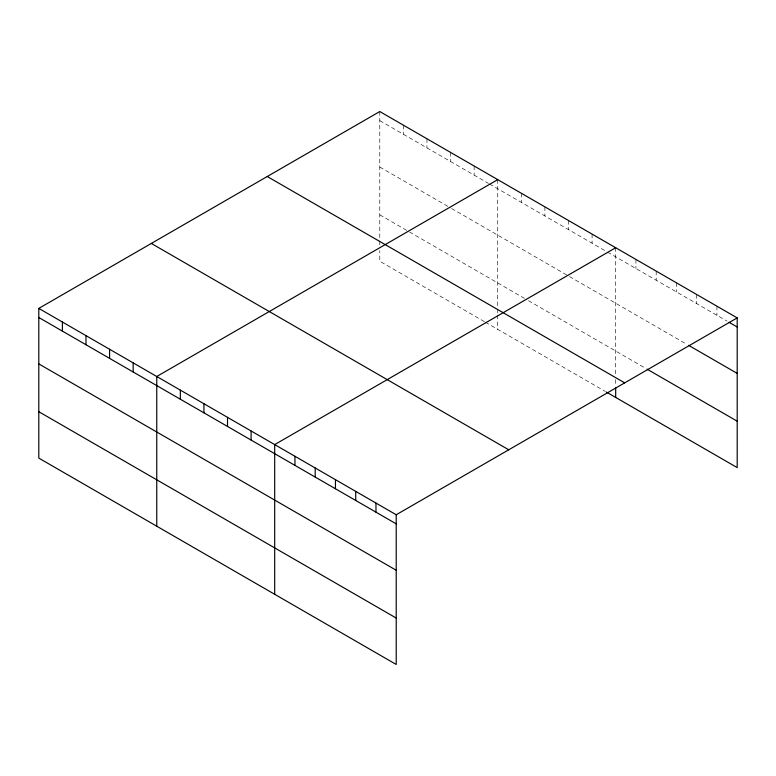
<?xml version="1.0" encoding="UTF-8"?>
<svg xmlns="http://www.w3.org/2000/svg" width="776" height="776" viewBox="0 0 776 776"><rect width="100%" height="100%" fill="white"/><g stroke="black" fill="none" stroke-linecap="round" stroke-linejoin="round"><path stroke-width="0.58" stroke-dasharray="3.88 2.91" d="M379.784 120.639L488.502 183.408M489.52 183.999L606.444 251.502M607.472 252.093L727.073 321.148M379.784 167.034L450.546 207.89M451.574 208.482L568.498 275.994M569.526 276.586L686.566 344.156M379.784 214.836L408.496 231.423M409.524 232.014L524.392 298.333M528.495 300.7L646.059 368.571M484.399 321.642L379.784 261.24L379.784 250.532M485.417 322.234L605.425 391.511M716.946 306.2L716.946 315.298M696.693 294.511L696.693 303.6M676.439 282.813L676.439 291.912M656.186 271.125L656.186 280.214M635.932 259.426L635.932 268.525M615.678 247.738L615.678 374.827M615.678 379.59L615.678 385.536M592.088 234.119L592.088 243.208M568.498 220.5L568.498 229.589M544.907 206.882L544.907 215.97M521.317 193.263L521.317 202.352M497.726 179.644L497.726 307.917M497.726 309.11L497.726 313.873M497.726 315.056L497.726 329.334M474.136 166.025L474.136 175.114M450.546 152.397L450.546 161.495M426.955 138.778L426.955 147.876M403.375 125.159L403.375 134.258M379.784 111.54L379.784 239.823M379.784 241.016L379.784 245.769"/><path stroke-width="1.16" d="M737.2 317.898L379.784 111.54L38.8 308.402L38.8 458.102L396.216 664.46L396.216 514.76L737.2 317.898L737.2 467.598L606.444 392.103M497.726 179.644L156.752 376.505L156.752 526.196M615.678 247.738L274.694 444.6L274.694 594.3M729.101 322.312L737.2 326.987M688.593 345.33L737.2 373.392M647.068 369.163L737.2 421.193M267.254 176.511L624.68 382.859M151.32 243.441L508.746 449.799M38.8 308.402L396.216 514.76M38.8 317.5L396.216 523.848M38.8 363.895L396.216 570.253M38.8 411.707L396.216 618.055M615.678 387.913L615.678 397.428M375.962 503.071L375.962 512.16M355.709 491.373L355.709 500.462M335.455 479.684L335.455 488.773M315.201 467.986L315.201 477.075M294.948 456.298L294.948 465.387M251.104 430.981L251.104 440.07M227.513 417.362L227.513 426.451M203.923 403.743L203.923 412.832M180.342 390.124L180.342 399.213M133.162 362.887L133.162 371.976M109.571 349.268L109.571 358.357M85.981 335.649L85.981 344.738M62.39 322.03L62.39 331.119"/></g></svg>
